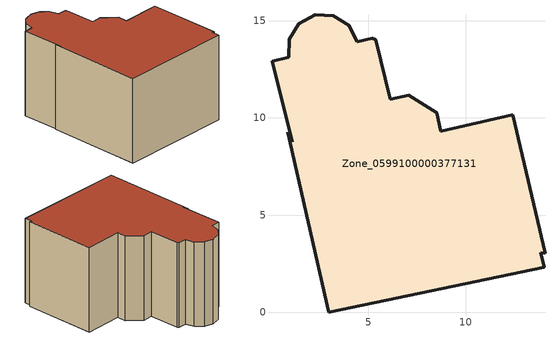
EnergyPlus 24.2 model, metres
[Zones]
Zone_0599100000377131
 floor ground (C_G): 13.87,3.06 14.06,2.32 2.96,0 0.83,9.27 1.07,8.79 0.03,12.92 0.9,13.12 0.92,14.05 1.41,14.85 2.26,15.31 3.2,15.26 3.99,14.76 4.42,13.93 5.2,14.1 5.38,14.02 6.12,10.96 7.06,11.16 8.51,10.27 8.72,9.32 12.43,10.16 14.09,3.03 z0
 wall outside (C_F): 0.92,14.05 0.9,13.12 0.03,12.92 1.07,8.79 0.83,9.27 2.96,0 14.06,2.32 13.87,3.06 14.09,3.03 12.43,10.16 8.72,9.32 8.51,10.27 7.06,11.16 6.12,10.96 5.38,14.02 5.2,14.1 4.42,13.93 3.99,14.76 3.2,15.26 2.26,15.31 1.41,14.85 0.92,14.05 z0:8.75
 roof outside (C_R): 0.03,12.92 1.07,8.79 0.83,9.27 2.96,0 14.06,2.32 13.87,3.06 14.09,3.03 12.43,10.16 8.72,9.32 8.51,10.27 7.06,11.16 6.12,10.96 5.38,14.02 5.2,14.1 4.42,13.93 3.99,14.76 3.2,15.26 2.26,15.31 1.41,14.85 0.92,14.05 0.9,13.12 z8.75
[BUILDING]
Pand.0599100000377131: North Axis=0; Terrain=City; Loads Convergence Tolerance Value=0.04; Temperature Convergence Tolerance Value=0.4; Solar Distribution=FullExterior; Maximum Number of Warmup Days=25; Minimum Number of Warmup Days=1
[Site:Location]
Rotterdam.The.Hague.AP_ZH_NLD Design_Conditions: Latitude=51.96; Longitude=4.45; Time Zone=1; Elevation=-4.5
[SITE:GROUNDTEMPERATURE:BUILDINGSURFACE]
18, 18, 18, 18, 18, 18, 18, 18, 18, 18, 18, 18
[MATERIAL] Thermal Absorptance=0.9; Solar Absorptance=0.7; Visible Absorptance=0.7
Name | Roughness | Thickness | Conductivity | Density | Specific Heat
G.D.1992-2005 | MediumSmooth | 0.15 | 0.06 | 540 | 1210
F.D.1992-2005 | Rough | 0.3 | 0.12 | 1920 | 840
R.D.1992-2005 | MediumRough | 0.2 | 0.08 | 1500 | 1000
[CONSTRUCTION]
C_G: G.D.1992-2005
C_F: F.D.1992-2005
C_R: R.D.1992-2005
[ZONE]
Zone_0599100000377131: Type=1; Multiplier=1; Ceiling Height=Autocalculate; Volume=Autocalculate; Floor Area=autocalculate; Part of Total Floor Area=Yes
[ZONEINFILTRATION:DESIGNFLOWRATE]
Infil_Zone_0599100000377131: Zone or ZoneList or Space or SpaceList=Zone_0599100000377131; Schedule=AlwaysOn; Design Flow Rate Calculation Method=Flow/Area; Flow Rate per Floor Area=0.0021; Constant Term Coefficient=1; Temperature Term Coefficient=0; Velocity Term Coefficient=0; Velocity Squared Term Coefficient=0
[HVACTEMPLATE:ZONE:IDEALLOADSAIRSYSTEM]
Zone_0599100000377131: Maximum Heating Supply Air Temperature=50; Minimum Cooling Supply Air Temperature=13; Maximum Heating Supply Air Humidity Ratio=0.0156; Minimum Cooling Supply Air Humidity Ratio=0.0077; Heating Limit=NoLimit; Cooling Limit=NoLimit; Dehumidification Control Type=ConstantSensibleHeatRatio; Cooling Sensible Heat Ratio=0.7; Dehumidification Setpoint=60; Humidification Control Type=None; Humidification Setpoint=30; Outdoor Air Method=None; Outdoor Air Flow Rate per Person=0.00944; Outdoor Air Flow Rate per Zone Floor Area=0; Outdoor Air Flow Rate per Zone=0; Demand Controlled Ventilation Type=None; Outdoor Air Economizer Type=NoEconomizer; Heat Recovery Type=None; Sensible Heat Recovery Effectiveness=0.7; Latent Heat Recovery Effectiveness=0.65
[ZONECONTROL:THERMOSTAT]
ThermostatControl_Zone_0599100000377131: Zone or ZoneList=Zone_0599100000377131; Control Type Schedule=DualSetpointControlType; Control 1=Thermostat_Zone_0599100000377131; Temperature Difference Between Cutout And Setpoint=0
[THERMOSTATSETPOINT:DUALSETPOINT]
Thermostat_Zone_0599100000377131: Heating Setpoint Temperature Schedule=HeatingSetpoint_Zone_0599100000377131; Cooling Setpoint Temperature Schedule=CoolingSetpoint_Zone_0599100000377131
[SCHEDULE:COMPACT]
HeatingSetpoint_Zone_0599100000377131: Through: 12/31, For: AllDays, Until: 24:00, 21
CoolingSetpoint_Zone_0599100000377131: Through: 12/31, For: AllDays, Until: 24:00, 24
DualSetpointControlType: Through: 12/31, For: AllDays, Until: 24:00, 4
AlwaysOn: Through: 12/31, For: AllDays, Until: 24:00, 1
